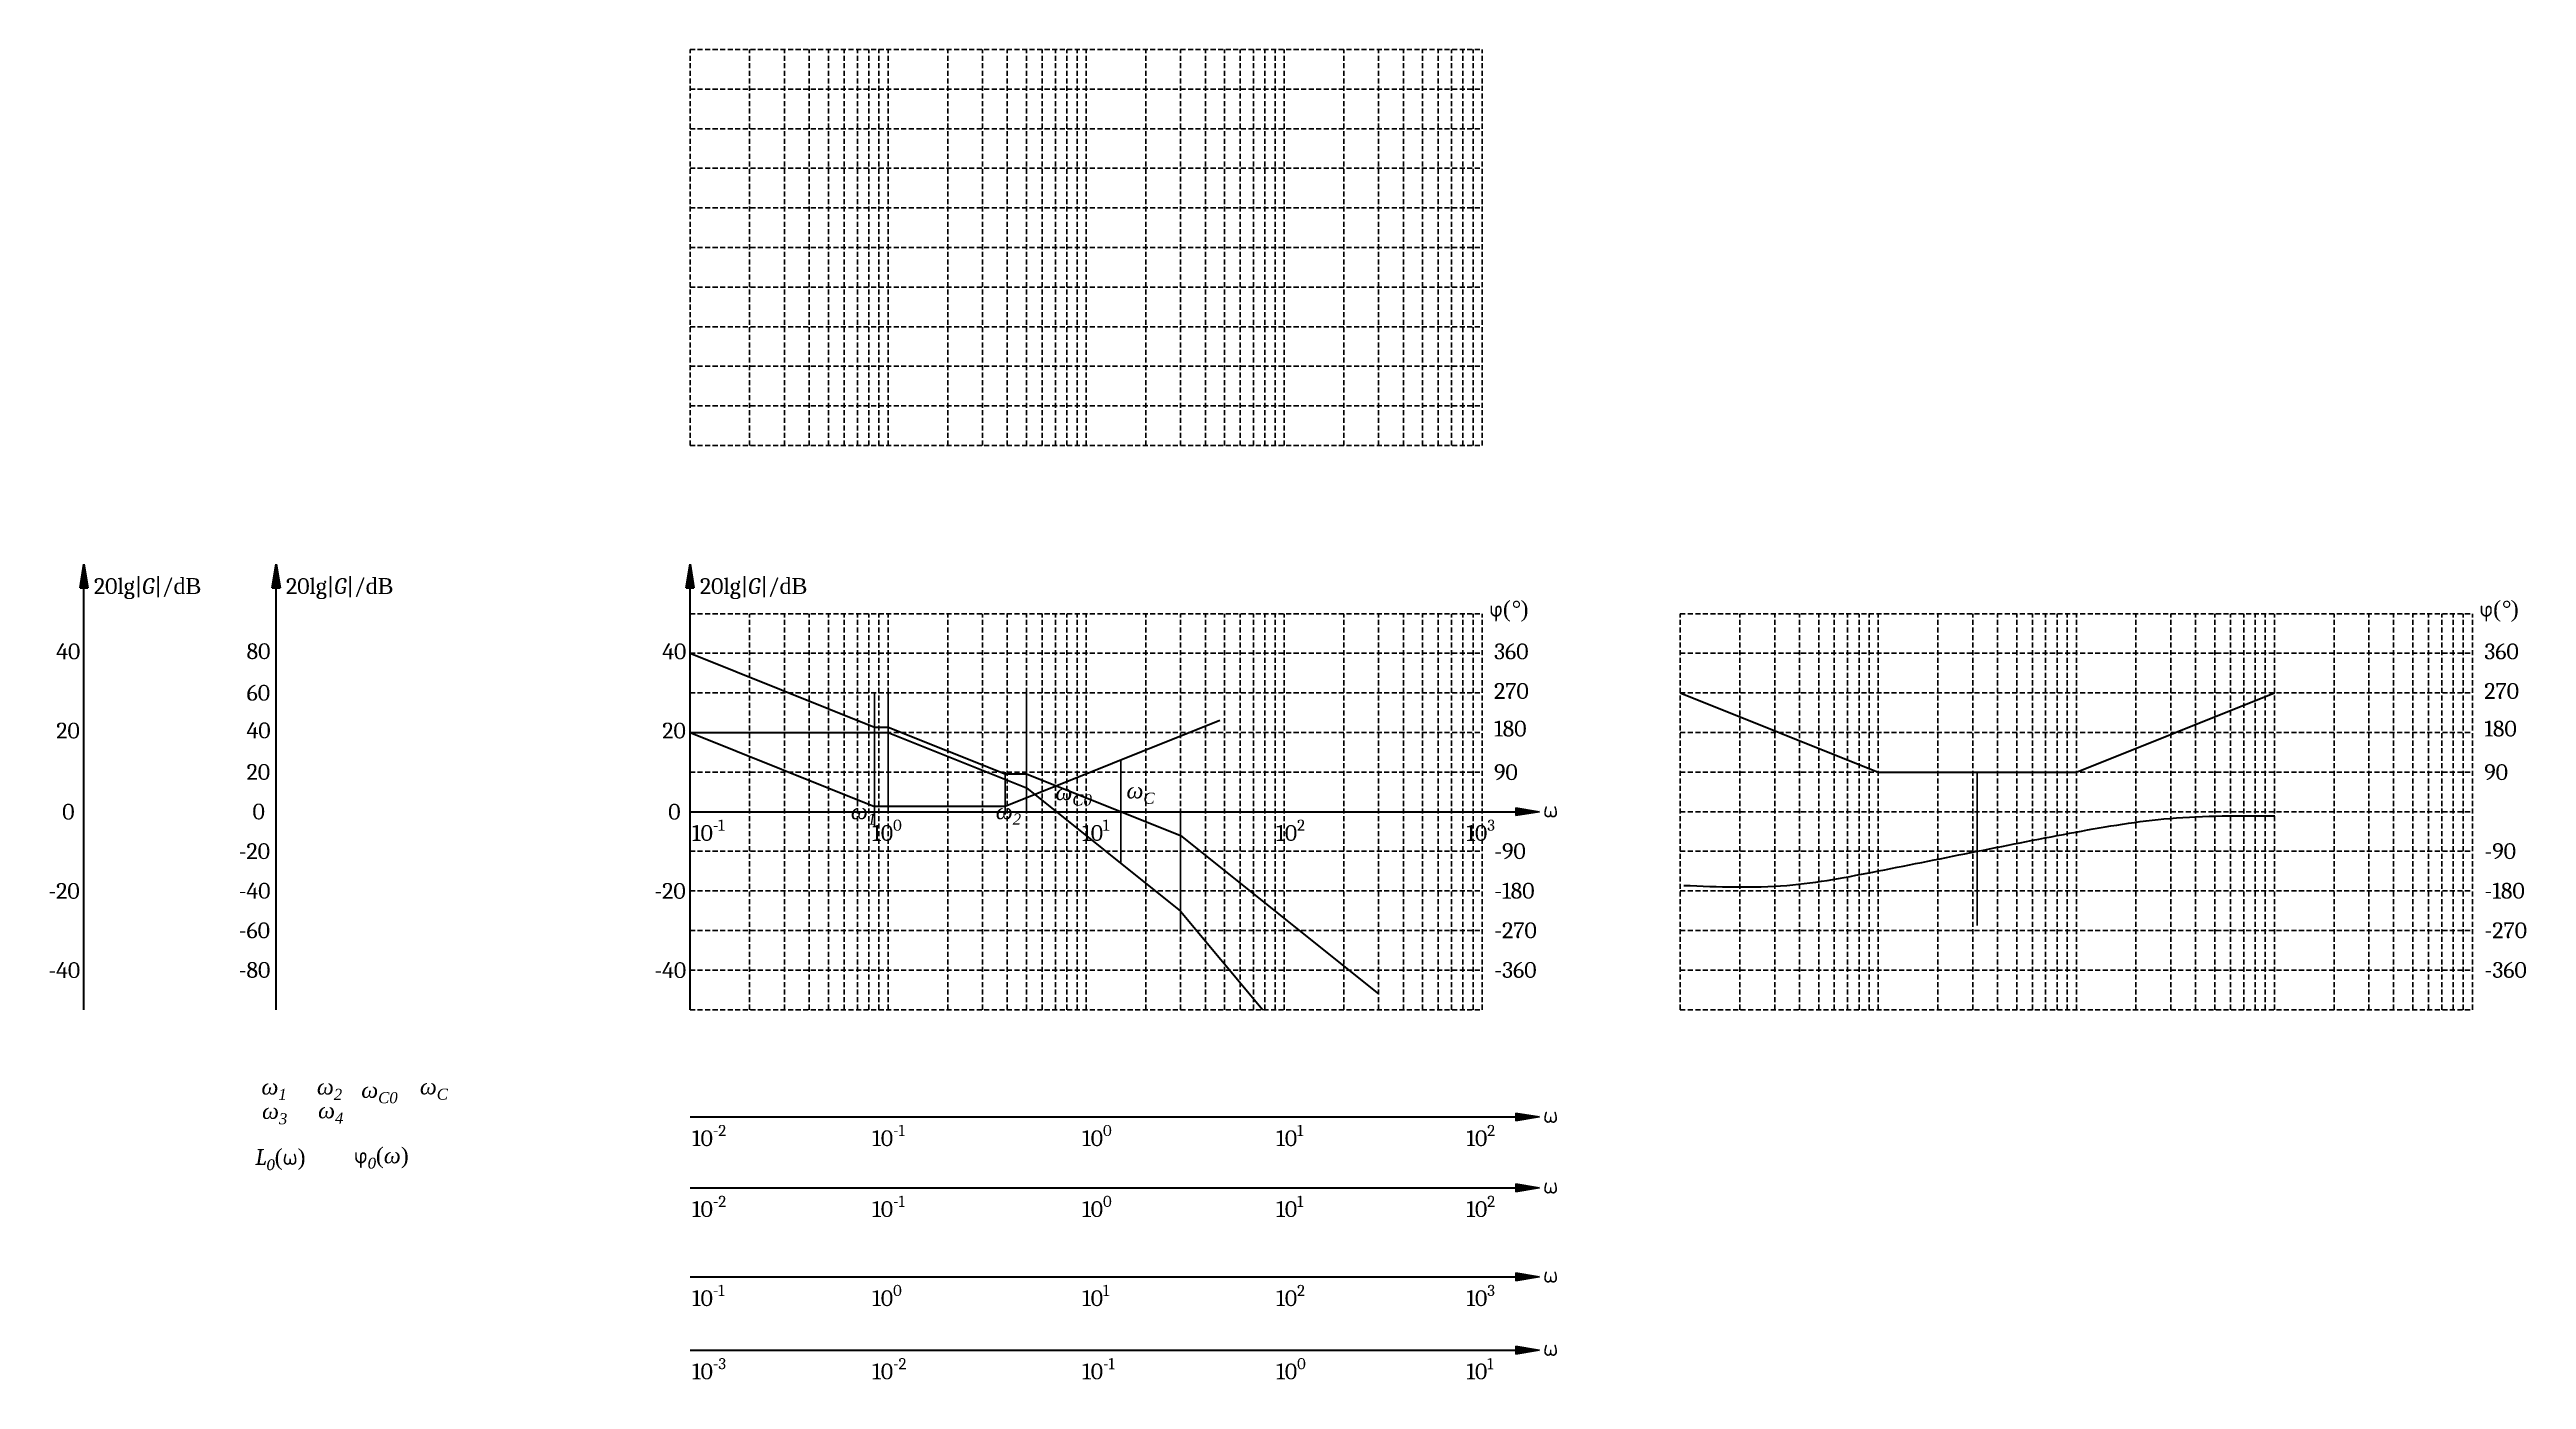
# Model space of a CAD drawing. Header units: millimetres. Extents: x -2234 to 10273, y -2868 to 3850.
import ezdxf

# ---------------------------------------------------------------- set-up
doc = ezdxf.new("R2010")
doc.units = ezdxf.units.MM
doc.linetypes.add('DASHEDX2', pattern=[38.1, 25.4, -12.7])
for name, color, linetype in [('坐标', 254, 'Continuous'), ('辅助线红', 1, 'Continuous'), ('辅助线绿', 3, 'Continuous'), ('辅助线蓝', 5, 'Continuous')]:
    doc.layers.add(name, color=color, linetype=linetype)
for name, color, linetype, lineweight in [('坐标轴', 250, 'Continuous', 30), ('粗红线', 1, 'Continuous', 30), ('粗蓝线', 5, 'Continuous', 30), ('粗黑线', 250, 'Continuous', 30)]:
    doc.layers.add(name, color=color, linetype=linetype, lineweight=lineweight)
doc.styles.add('数学', font='Cambria Math.ttf', dxfattribs={"height": 80})

# ---------------------------------------------------------------- blocks, each defined once
blk = doc.blocks.new('纵轴')
at = {"layer": '坐标轴'}
blk.add_hatch(color=256, dxfattribs=at).paths.add_polyline_path([(0, 2250), (-20, 2130), (20, 2130)])
for p, q in [((-20, 2130), (0, 2250)), ((-20, 2130), (20, 2130)), ((0, 2250), (20, 2130))]:
    blk.add_line(p, q, dxfattribs=at)
at = {"layer": '坐标轴', "lineweight": 30}
blk.add_line((0, 0), (0, 2130), dxfattribs=at)
at = {"layer": '坐标轴', "char_height": 80, "attachment_point": 1, "style": '数学'}
for s, insert, width in [('20lg|{\\fCambria Math|b0|i1|c0|p18;G}|/{\\fTimes New Roman|b0|i0|c186|p18;dB}', (50, 2180), 700), ('80', (-149, 1851), 120), ('60', (-149, 1641), 120), ('40', (-149, 1451), 130), ('20', (-149, 1241), 130), ('0', (-119, 1041), 80), ('-20', (-189, 841), 160), ('-40', (-189, 641), 160), ('-60', (-189, 441), 160), ('-80', (-189, 241), 160)]:
    blk.add_mtext(s, dxfattribs=dict(at, insert=insert, width=width))
blk = doc.blocks.new('纵轴1')
at = {"layer": '坐标轴'}
blk.add_hatch(color=256, dxfattribs=at).paths.add_polyline_path([(0, 2250), (-20, 2130), (20, 2130)])
for p, q in [((-20, 2130), (0, 2250)), ((-20, 2130), (20, 2130)), ((0, 2250), (20, 2130))]:
    blk.add_line(p, q, dxfattribs=at)
at = {"layer": '坐标轴', "lineweight": 30}
blk.add_line((0, 0), (0, 2130), dxfattribs=at)
at = {"layer": '坐标轴', "char_height": 80, "attachment_point": 1, "style": '数学'}
for s, insert, width in [('20lg|{\\fCambria Math|b0|i1|c0|p18;G}|/{\\fTimes New Roman|b0|i0|c186|p18;dB}', (50, 2180), 700), ('40', (-140, 1850), 120), ('20', (-140, 1450), 130), ('0', (-110, 1040), 80), ('-20', (-180, 640), 160), ('-40', (-180, 240), 160)]:
    blk.add_mtext(s, dxfattribs=dict(at, insert=insert, width=width))
blk = doc.blocks.new('横轴1')
at = {"layer": '坐标轴'}
blk.add_hatch(color=256, dxfattribs=at).paths.add_polyline_path([(4290, 0), (4170, 20), (4170, -20)])
at = {"layer": '坐标轴', "lineweight": 30}
blk.add_line((0, 0), (4170, 0), dxfattribs=at)
at = {"layer": '坐标轴'}
for p, q in [((4170, 20), (4170, -20)), ((4170, 20), (4290, 0)), ((4290, 0), (4170, -20))]:
    blk.add_line(p, q, dxfattribs=at)
at = {"layer": '坐标轴', "char_height": 80, "attachment_point": 1, "style": '数学'}
for s, insert, width in [('{\\fCambria Math|b0|i1|c0|p18;ω}', (4308, 51), 102.46), ('\\A1;10{\\H0.7x;\\S-1^ ;}', (10, -40), 210), ('\\A1;10{\\H0.7x;\\S0^ ;}', (920, -40), 180), ('\\A1;10{\\H0.7x;\\S1^ ;}', (1980, -40), 180), ('\\A1;10{\\H0.7x;\\S2^ ;}', (2960, -40), 180), ('\\A1;10{\\H0.7x;\\S3^ ;}', (3920, -40), 200)]:
    blk.add_mtext(s, dxfattribs=dict(at, insert=insert, width=width))
blk = doc.blocks.new('横轴2')
at = {"layer": '坐标轴'}
blk.add_hatch(color=256, dxfattribs=at).paths.add_polyline_path([(4290, 0), (4170, 20), (4170, -20)])
at = {"layer": '坐标轴', "lineweight": 30}
blk.add_line((0, 0), (4170, 0), dxfattribs=at)
at = {"layer": '坐标轴'}
for p, q in [((4170, 20), (4170, -20)), ((4170, 20), (4290, 0)), ((4290, 0), (4170, -20))]:
    blk.add_line(p, q, dxfattribs=at)
at = {"layer": '坐标轴', "char_height": 80, "attachment_point": 1, "style": '数学'}
for s, insert, width in [('{\\fCambria Math|b0|i1|c0|p18;ω}', (4308, 51), 102.46), ('\\A1;10{\\H0.7x;\\S-2^ ;}', (10, -40), 210), ('\\A1;10{\\H0.7x;\\S-1^ ;}', (920, -40), 210), ('\\A1;10{\\H0.7x;\\S0^ ;}', (1980, -40), 180), ('\\A1;10{\\H0.7x;\\S1^ ;}', (2960, -40), 180), ('\\A1;10{\\H0.7x;\\S2^ ;}', (3920, -40), 180)]:
    blk.add_mtext(s, dxfattribs=dict(at, insert=insert, width=width))
blk = doc.blocks.new('角度1')
at = {"layer": '坐标轴', "char_height": 80, "attachment_point": 1, "style": '数学'}
for s, insert, width in [('{\\fCambria Math|b0|i1|c0|p18;φ\\fTimes New Roman|b0|i0|c186|p18;(\\fTimes New Roman|b0|i1|c186|p18;°\\fTimes New Roman|b0|i0|c186|p18;)}', (35, 65), 240), ('360', (60, -150), 120), ('270', (60, -350), 120), ('180', (60, -540), 130), ('90', (60, -760), 130), ('-90', (61, -1159), 160), ('-180', (61, -1359), 160), ('-270', (61, -1559), 160), ('-360', (61, -1759), 160)]:
    blk.add_mtext(s, dxfattribs=dict(at, insert=insert, width=width))
blk = doc.blocks.new('横轴4')
at = {"layer": '坐标轴'}
blk.add_hatch(color=256, dxfattribs=at).paths.add_polyline_path([(4290, 0), (4170, 20), (4170, -20)])
at = {"layer": '坐标轴', "lineweight": 30}
blk.add_line((0, 0), (4170, 0), dxfattribs=at)
at = {"layer": '坐标轴'}
for p, q in [((4170, 20), (4170, -20)), ((4170, 20), (4290, 0)), ((4290, 0), (4170, -20))]:
    blk.add_line(p, q, dxfattribs=at)
at = {"layer": '坐标轴', "char_height": 80, "attachment_point": 1, "style": '数学'}
for s, insert, width in [('{\\fCambria Math|b0|i1|c0|p18;ω}', (4308, 51), 102.46), ('\\A1;10{\\H0.7x;\\S-3^ ;}', (10, -40), 210), ('\\A1;10{\\H0.7x;\\S-2^ ;}', (920, -40), 210), ('\\A1;10{\\H0.7x;\\S-1^ ;}', (1980, -40), 264.72), ('\\A1;10{\\H0.7x;\\S0^ ;}', (2960, -40), 180), ('\\A1;10{\\H0.7x;\\S1^ ;}', (3920, -40), 180)]:
    blk.add_mtext(s, dxfattribs=dict(at, insert=insert, width=width))

msp = doc.modelspace()

# ---------------------------------------------------------------- hatches: boundary and pattern name
at = {"layer": '坐标轴'}
msp.add_hatch(color=256, dxfattribs=at).paths.add_polyline_path([(5290, -1542), (5170, -1522), (5170, -1562)])

# ---------------------------------------------------------------- linework, layer by layer
at = {"layer": '坐标', "color": 254, "linetype": 'DASHEDX2'}
for p, q in [((1000, 3850), (5000, 3850)), ((1000, 1850), (1000, 3850)), ((1301, 1850), (1301, 3850)), ((1477, 1850), (1477, 3850)), ((1602, 1850), (1602, 3850)), ((1699, 1850), (1699, 3850)), ((1778, 1850), (1778, 3850)), ((1845, 1850), (1845, 3850)), ((1903, 1850), (1903, 3850)), ((1954, 1850), (1954, 3850)), ((2000, 1850), (2000, 3850)), ((2301, 1850), (2301, 3850)), ((2477, 1850), (2477, 3850)), ((2602, 1850), (2602, 3850)), ((2699, 1850), (2699, 3850)), ((2778, 1850), (2778, 3850)), ((2845, 1850), (2845, 3850)), ((2903, 1850), (2903, 3850)), ((2954, 1850), (2954, 3850)), ((3000, 1850), (3000, 3850)), ((3301, 1850), (3301, 3850)), ((3477, 1850), (3477, 3850)), ((3602, 1850), (3602, 3850)), ((3699, 1850), (3699, 3850)), ((3778, 1850), (3778, 3850)), ((3845, 1850), (3845, 3850)), ((3903, 1850), (3903, 3850)), ((3954, 1850), (3954, 3850)), ((4000, 1850), (4000, 3850)), ((4301, 1850), (4301, 3850)), ((4477, 1850), (4477, 3850)), ((4602, 1850), (4602, 3850)), ((4699, 1850), (4699, 3850)), ((4778, 1850), (4778, 3850)), ((4845, 1850), (4845, 3850)), ((4903, 1850), (4903, 3850)), ((4954, 1850), (4954, 3850)), ((5000, 1850), (5000, 3850)), ((1000, 3650), (5000, 3650)), ((1000, 3450), (5000, 3450)), ((1000, 3250), (5000, 3250)), ((1000, 3050), (5000, 3050)), ((1000, 2850), (5000, 2850)), ((1000, 2650), (5000, 2650)), ((1000, 2450), (5000, 2450)), ((1000, 2250), (5000, 2250)), ((1000, 2050), (5000, 2050)), ((1000, 1850), (5000, 1850)), ((1000, 1000), (5000, 1000)), ((1000, -1000), (1000, 1000)), ((1301, -1000), (1301, 1000)), ((1477, -1000), (1477, 1000)), ((1602, -1000), (1602, 1000)), ((1699, -1000), (1699, 1000)), ((1778, -1000), (1778, 1000)), ((1845, -1000), (1845, 1000)), ((1903, -1000), (1903, 1000)), ((1954, -1000), (1954, 1000)), ((2000, -1000), (2000, 1000)), ((2301, -1000), (2301, 1000)), ((2477, -1000), (2477, 1000)), ((2602, -1000), (2602, 1000)), ((2699, -1000), (2699, 1000)), ((2778, -1000), (2778, 1000)), ((2845, -1000), (2845, 1000)), ((2903, -1000), (2903, 1000)), ((2954, -1000), (2954, 1000)), ((3000, -1000), (3000, 1000)), ((3301, -1000), (3301, 1000)), ((3477, -1000), (3477, 1000)), ((3602, -1000), (3602, 1000)), ((3699, -1000), (3699, 1000)), ((3778, -1000), (3778, 1000)), ((3845, -1000), (3845, 1000)), ((3903, -1000), (3903, 1000)), ((3954, -1000), (3954, 1000)), ((4000, -1000), (4000, 1000)), ((4301, -1000), (4301, 1000)), ((4477, -1000), (4477, 1000)), ((4602, -1000), (4602, 1000)), ((4699, -1000), (4699, 1000)), ((4778, -1000), (4778, 1000)), ((4845, -1000), (4845, 1000)), ((4903, -1000), (4903, 1000)), ((4954, -1000), (4954, 1000)), ((5000, -1000), (5000, 1000)), ((6000, 1000), (10000, 1000)), ((6000, -1000), (6000, 1000)), ((6301, -1000), (6301, 1000)), ((6477, -1000), (6477, 1000)), ((6602, -1000), (6602, 1000)), ((6699, -1000), (6699, 1000)), ((6778, -1000), (6778, 1000)), ((6845, -1000), (6845, 1000)), ((6903, -1000), (6903, 1000)), ((6954, -1000), (6954, 1000)), ((7000, -1000), (7000, 1000)), ((7301, -1000), (7301, 1000)), ((7477, -1000), (7477, 1000)), ((7602, -1000), (7602, 1000)), ((7699, -1000), (7699, 1000)), ((7778, -1000), (7778, 1000)), ((7845, -1000), (7845, 1000)), ((7903, -1000), (7903, 1000)), ((7954, -1000), (7954, 1000)), ((8000, -1000), (8000, 1000)), ((8301, -1000), (8301, 1000)), ((8477, -1000), (8477, 1000)), ((8602, -1000), (8602, 1000)), ((8699, -1000), (8699, 1000)), ((8778, -1000), (8778, 1000)), ((8845, -1000), (8845, 1000)), ((8903, -1000), (8903, 1000)), ((8954, -1000), (8954, 1000)), ((9000, -1000), (9000, 1000)), ((9301, -1000), (9301, 1000)), ((9477, -1000), (9477, 1000)), ((9602, -1000), (9602, 1000)), ((9699, -1000), (9699, 1000)), ((9778, -1000), (9778, 1000)), ((9845, -1000), (9845, 1000)), ((9903, -1000), (9903, 1000)), ((9954, -1000), (9954, 1000)), ((10000, -1000), (10000, 1000)), ((1000, 800), (5000, 800)), ((6000, 800), (10000, 800)), ((1000, 600), (5000, 600)), ((6000, 600), (10000, 600)), ((1000, 400), (5000, 400)), ((6000, 400), (10000, 400)), ((1000, 200), (5000, 200)), ((6000, 200), (10000, 200)), ((1000, 0), (5000, 0)), ((6000, 0), (10000, 0)), ((1000, -200), (5000, -200)), ((6000, -200), (10000, -200)), ((1000, -400), (5000, -400)), ((6000, -400), (10000, -400)), ((1000, -600), (5000, -600)), ((6000, -600), (10000, -600)), ((1000, -800), (5000, -800)), ((6000, -800), (10000, -800)), ((1000, -1000), (5000, -1000)), ((6000, -1000), (10000, -1000))]:
    msp.add_line(p, q, dxfattribs=at)
at = {"layer": '坐标轴', "lineweight": 30}
msp.add_line((1000, -1542), (5170, -1542), dxfattribs=at)
at = {"layer": '坐标轴'}
for p, q in [((5170, -1522), (5170, -1562)), ((5170, -1522), (5290, -1542)), ((5290, -1542), (5170, -1562))]:
    msp.add_line(p, q, dxfattribs=at)
at = {"layer": '粗红线'}
for p, q in [((6000, 600), (7000, 200)), ((8000, 200), (9000, 600)), ((1000, 400), (1932, 27)), ((3676, 461), (2591, 27)), ((7000, 200), (8000, 200)), ((2591, 27), (1932, 27))]:
    msp.add_line(p, q, dxfattribs=at)
msp.add_spline([(6018, -372), (6539, -372), (7001, -299), (7500, -200), (7997, -103), (8472, -34), (9003, -21)], degree=3, dxfattribs=at)
at = {"layer": '粗蓝线'}
for p, q in [((1000, 400), (2000, 400)), ((2000, 400), (2699, 120)), ((2699, 120), (3477, -502)), ((3477, -502), (3892, -1000))]:
    msp.add_line(p, q, dxfattribs=at)
at = {"layer": '粗黑线'}
for p, q in [((1000, 800), (1932, 427)), ((1932, 427), (2000, 427)), ((2000, 427), (2591, 191)), ((2591, 191), (2699, 191)), ((2699, 191), (3477, -120)), ((3477, -120), (4477, -920))]:
    msp.add_line(p, q, dxfattribs=at)
at = {"layer": '辅助线红'}
for p, q in [((1932, 600), (1932, -78)), ((3176, 0), (3176, 261)), ((2591, -14), (2591, 200)), ((3176, -261), (3176, 0))]:
    msp.add_line(p, q, dxfattribs=at)
at = {"layer": '辅助线绿'}
msp.add_line((7500, 200), (7500, -575), dxfattribs=at)
at = {"layer": '辅助线蓝'}
for p, q in [((2000, 600), (2000, 0)), ((2699, 600), (2699, 0)), ((3477, -600), (3477, 0))]:
    msp.add_line(p, q, dxfattribs=at)

# ---------------------------------------------------------------- block references
at = {"layer": '坐标轴'}
for name, p in [('纵轴1', (-2060, -1000)), ('纵轴', (-1090, -1000)), ('纵轴1', (1000, -1000)), ('角度1', (5000, 1000)), ('角度1', (10000, 1000)), ('横轴1', (1000, 0)), ('横轴2', (1000, -1900)), ('横轴1', (1000, -2350)), ('横轴4', (1000, -2720))]:
    msp.add_blockref(name, p, dxfattribs=at)

# ---------------------------------------------------------------- texts
at = {"layer": '坐标轴', "char_height": 80, "attachment_point": 1, "style": '数学'}
for s, insert, width in [('\\A1;10{\\H0.7x;\\S-2^ ;}', (1010, -1582), 210), ('\\A1;10{\\H0.7x;\\S-1^ ;}', (1920, -1582), 210), ('\\A1;10{\\H0.7x;\\S0^ ;}', (2980, -1582), 180), ('\\A1;10{\\H0.7x;\\S1^ ;}', (3960, -1582), 180), ('\\A1;10{\\H0.7x;\\S2^ ;}', (4920, -1582), 180), ('{\\fCambria Math|b0|i1|c0|p18;ω}', (5308, -1492), 102.46)]:
    msp.add_mtext(s, dxfattribs=dict(at, insert=insert, width=width))
at = {"layer": '粗红线', "char_height": 80, "width": 164.18, "attachment_point": 7, "style": '数学'}
for s, insert in [('\\A1;{\\fTimes New Roman|b0|i1|c134|p18;ω\\fTimes New Roman|b0|i1|c186|p18;\\H0.7x;\\S^ 1;}', (1812, -65)), ('\\A1;{\\fTimes New Roman|b0|i1|c134|p18;ω\\fTimes New Roman|b0|i1|c186|p18;\\H0.7x;\\S^ 2;}', (2544, -65)), ('\\A1;{\\fTimes New Roman|b0|i1|c134|p18;ω\\fTimes New Roman|b0|i1|c186|p18;\\H0.7x;\\S^ 1;}', (-1164, -1456)), ('\\A1;{\\fTimes New Roman|b0|i1|c134|p18;ω\\fTimes New Roman|b0|i1|c186|p18;\\H0.7x;\\S^ 2;}', (-884, -1456)), ('\\A1;{\\fTimes New Roman|b0|i1|c134|p18;ω\\fTimes New Roman|b0|i1|c186|p18;\\H0.7x;\\S^ 3;}', (-1161, -1579)), ('\\A1;{\\fTimes New Roman|b0|i1|c134|p18;ω\\fTimes New Roman|b0|i1|c186|p18;\\H0.7x;\\S^ 4;}', (-878, -1576))]:
    msp.add_mtext(s, dxfattribs=dict(at, insert=insert))
at = {"layer": '粗蓝线', "char_height": 80, "style": '数学'}
for s, insert, width, attachment_point in [('\\A1;{\\fTimes New Roman|b0|i1|c134|p18;ω\\fTimes New Roman|b0|i1|c186|p18;\\H0.7x;\\S^ C0;}', (2937, 85), 173.18, 5), ('\\A1;{\\fTimes New Roman|b0|i1|c134|p18;ω\\fTimes New Roman|b0|i1|c186|p18;\\H0.7x;\\S^ C0;}', (-568, -1419), 173.18, 5), ('\\A1;{\\fCambria Math|b0|i1|c0|p18;L\\H0.7x;\\S^ 0;\\fTimes New Roman|b0|i0|c0|p18;\\H1.429x;(\\fCambria Math|b0|i1|c0|p18;ω\\fTimes New Roman|b0|i0|c0|p18;)}', (-1195, -1704), 290.01, 1), ('\\A1;{\\fCambria Math|b0|i1|c0|p18;φ\\H0.7x;\\S^ 0;\\fTimes New Roman|b0|i0|c186|p18;\\H1.429x;(\\fTimes New Roman|b0|i1|c134|p18;ω\\fTimes New Roman|b0|i0|c186|p18;)}', (-697, -1696), 374.94, 1)]:
    msp.add_mtext(s, dxfattribs=dict(at, insert=insert, width=width, attachment_point=attachment_point))
at = {"layer": '粗黑线', "char_height": 80, "width": 170, "attachment_point": 7, "style": '数学'}
for insert in [(3204, 40), (-364, -1455)]:
    msp.add_mtext('\\A1;{\\fTimes New Roman|b0|i1|c134|p18;ω\\fTimes New Roman|b0|i1|c186|p18;\\H0.7x;\\S^ C;}', dxfattribs=dict(at, insert=insert))

doc.saveas('drawing.dxf')
